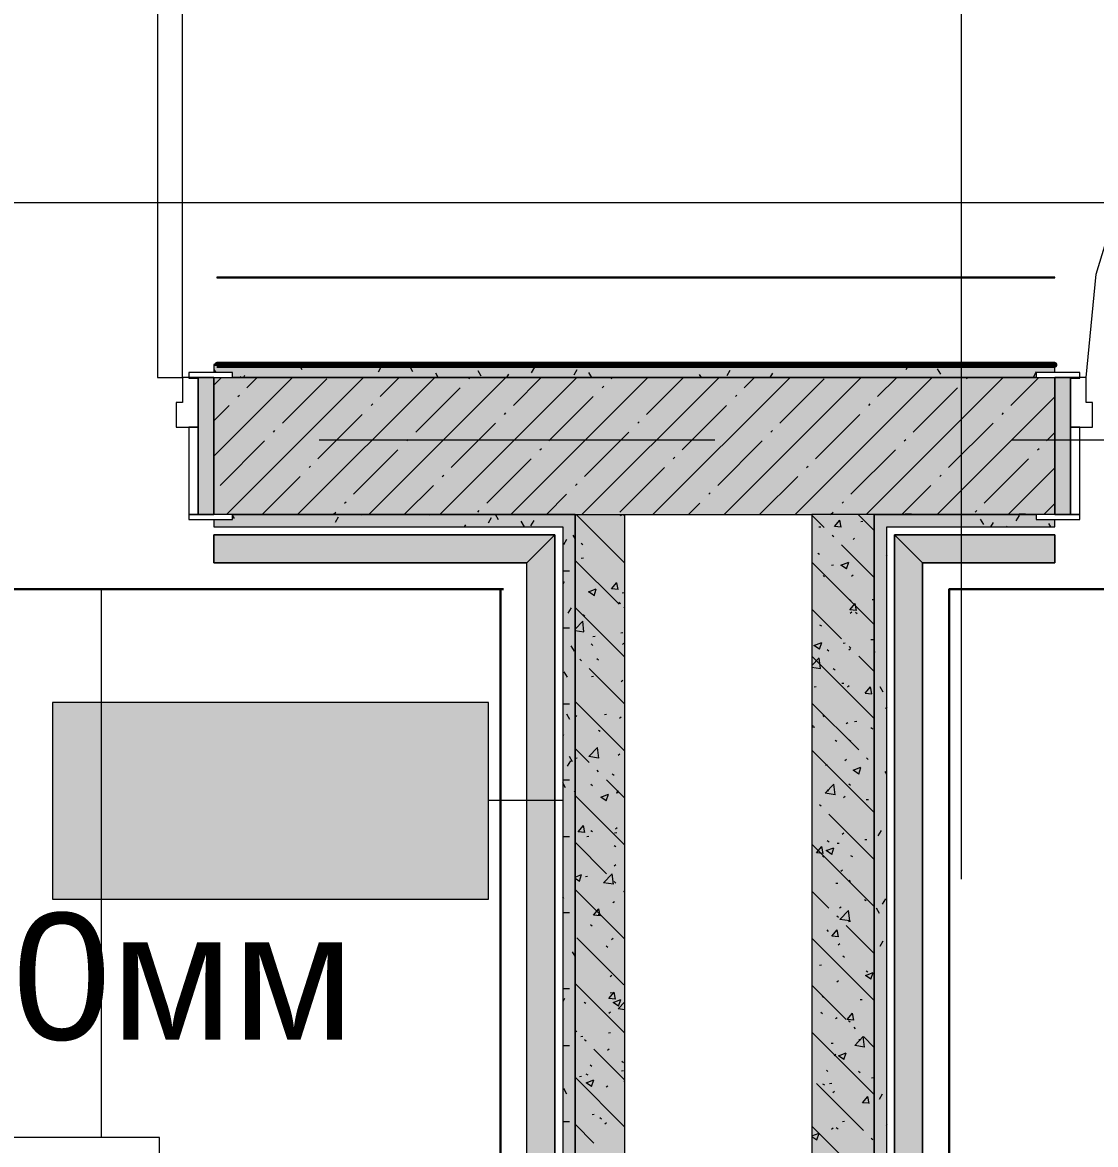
# Model space of a CAD drawing. Header units: millimetres. Extents: x -3817 to 677485, y -22715 to 103890.
# Drawn here: x 69296 to 71018, y 8580 to 10381 of the extents above; entities that cross this region are included whole.
import ezdxf

# ---------------------------------------------------------------- set-up
doc = ezdxf.new("R2010")
doc.units = ezdxf.units.MM
doc.layers.add('PDF _Геометрия', color=7, linetype='Continuous', true_color=0x1d1d1d)
doc.layers.add('PDF _Сплошная заливка', color=7, linetype='Continuous', true_color=0xffffff)
doc.layers.add('PDF _Текст', color=7, linetype='Continuous')
doc.styles.add('PDF GOST-Common', font='arial.ttf')

msp = doc.modelspace()

# ---------------------------------------------------------------- hatches: boundary and pattern name
at = {"layer": 'PDF _Сплошная заливка', "transparency": 33554559}
h = msp.add_hatch(color=256, dxfattribs=at)
h.paths.add_polyline_path([(69633.3, 9811.3), (70923.3, 9811.3), (70923.3, 9819.4), (70953.3, 9819.4), (70953.3, 9831.4), (69603.3, 9831.4), (69603.3, 9819.4), (69633.3, 9819.4), (69633.3, 9811.8)], flags=0)
h.paths.add_polyline_path([(75703.3, 9811.3), (75702.3, 9831.4), (73973.3, 9831.4), (73973.3, 9819.4), (74028.3, 9819.4), (74028.3, 9811.3), (75627.5, 9811.3)], flags=0)
h.paths.add_polyline_path([(62268.2, 9811.3), (66123.3, 9811.5), (66123.3, 9819.4), (66153.3, 9819.4), (66153.3, 9831.4), (61793.3, 9831.4), (61793.3, 9811.3)], flags=0)
h.paths.add_polyline_path([(67133.3, 9811.3), (68473.3, 9811.8), (68473.3, 9819.4), (68503.3, 9819.4), (68503.3, 9831.4), (67103.3, 9831.4), (67103.3, 9819.4), (67133.3, 9819.4)], flags=0)
h.paths.add_polyline_path([(71933.3, 9811.3), (72468.3, 9811.3), (72468.3, 9819.4), (72523.3, 9819.4), (72523.3, 9831.4), (71903.3, 9831.4), (71903.3, 9819.4), (71933.3, 9819.4), (71933.3, 9812.3)], flags=0)
h = msp.add_hatch(color=256, dxfattribs=at)
h.paths.add_polyline_path([(69603.3, 9591.3), (70953.3, 9591.3), (70953.3, 9811.3), (69603.3, 9811.3)], flags=0)
h.paths.add_polyline_path([(67323.3, 9591.3), (68503.3, 9591.3), (68503.3, 9811.3), (67103.3, 9811.3), (67103.3, 9591.3), (67133.3, 9591.3)], flags=0)
h.paths.add_polyline_path([(72103.3, 9591.3), (72103.3, 9811.3), (71903.3, 9811.3), (71903.3, 9591.3), (71933.3, 9591.3)], flags=0)
h = msp.add_hatch(color=256, dxfattribs=at)
h.paths.add_polyline_path([(67823.3, 9571.4), (68503.3, 9571.4), (68503.3, 9583.4), (68473.3, 9583.4), (68473.3, 9591.3), (67823.3, 9591.3)], flags=0)
h.paths.add_polyline_path([(70183.3, 9571.4), (70183.3, 9591.3), (69633.3, 9590.3), (69633.3, 9583.4), (69603.3, 9583.4), (69603.3, 9571.4), (70163.3, 9571.4)], flags=0)
h = msp.add_hatch(color=256, dxfattribs=at)
h.paths.add_polyline_path([(71903.3, 9571.4), (72083.3, 9571.4), (72083.3, 9591.3), (71933.3, 9591.3), (71933.3, 9583.4), (71903.3, 9583.4)], flags=0)
h.paths.add_polyline_path([(70923.3, 9571.4), (70953.3, 9571.4), (70953.3, 9583.4), (70923.3, 9583.4), (70923.3, 9591.3), (70683.3, 9591.3), (70683.3, 9571.4)], flags=0)

# ---------------------------------------------------------------- linework, layer by layer
at = {"layer": 'PDF _Геометрия', "color": 253, "lineweight": 13, "true_color": 0xaaaaaa}
for points in [[(69553.3, 10811.3), (69513.3, 10811.3), (69513.3, 9811.3), (69553.3, 9811.3)], [(69563.3, 9811.3), (69633.3, 9811.3), (69633.3, 9819.4), (69563.3, 9819.4)], [(70993.3, 9811.3), (70993.3, 9819.4), (70923.3, 9819.4), (70923.3, 9811.3)], [(69553.3, 9811.3), (69553.3, 9771.3), (69543.3, 9771.3), (69543.3, 9731.4), (69578.3, 9731.4), (69578.3, 9811.3)], [(69563.3, 9810.4), (69578.3, 9810.4), (69578.3, 9811.3), (69563.3, 9811.3)], [(69578.3, 9591.3), (69603.3, 9591.3), (69603.3, 9811.3), (69578.3, 9811.3)], [(70978.3, 9591.3), (70978.3, 9811.3), (70953.3, 9811.3), (70953.3, 9591.3)], [(71003.3, 9811.3), (70978.3, 9811.3), (70978.3, 9731.4), (71013.3, 9731.4), (71013.3, 9771.3), (71003.3, 9771.3)], [(70993.3, 9810.4), (70993.3, 9811.3), (70978.3, 9811.3), (70978.3, 9810.4)], [(69563.3, 9591.3), (69578.3, 9591.3), (69578.3, 9731.4), (69563.3, 9731.4)], [(70993.3, 9591.3), (70993.3, 9731.4), (70978.3, 9731.4), (70978.3, 9591.3)], [(69563.3, 9583.4), (69633.3, 9583.4), (69633.3, 9591.3), (69563.3, 9591.3)], [(70993.3, 9583.4), (70993.3, 9591.3), (70923.3, 9591.3), (70923.3, 9583.4)]]:
    msp.add_lwpolyline(points, close=True, dxfattribs=at)
at = {"layer": 'PDF _Геометрия', "color": 253, "lineweight": 9, "true_color": 0xaaaaaa}
for points in [[(71003.3, 9811.3), (71019.6, 9977.2), (71068, 10136.6), (71146.5, 10283.6), (71252.2, 10412.4), (71381, 10518.1), (71528, 10596.6), (71687.4, 10645), (71853.3, 10661.4)], [(70803.3, 9005.9), (70803.3, 10593.4)], [(69772.6, 9711.4), (70407.6, 9711.4)], [(70883.8, 9711.4), (72471.3, 9711.4)]]:
    msp.add_lwpolyline(points, dxfattribs=at)
at = {"layer": 'PDF _Геометрия', "color": 7, "lineweight": 9}
for points in [[(62883.3, 10092.2), (65500.8, 10092.2), (72323.3, 10092.2), (72643.3, 10092.2)], [(70183.3, 9591.3), (69633.3, 9591.3), (70183.3, 9591.3), (70263.3, 9591.3)], [(70663.3, 9591.3), (70563.3, 9591.3)], [(70150.8, 7348.9), (69628.2, 7348.9), (70150.8, 7348.9), (70150.8, 9558.8)], [(70695.8, 9558.8), (70695.8, 6607.8), (70395.8, 6607.8), (70440.8, 6562.8), (70740.8, 6562.8), (70740.8, 9513.8)], [(70105.8, 7393.8), (69654.2, 7393.8), (70105.8, 7393.8), (70105.8, 9513.8)], [(69423.3, 8591.3), (69423.3, 9471.3)], [(70163.3, 9132.2), (70044.5, 9132.2)]]:
    msp.add_lwpolyline(points, dxfattribs=at)
at = {"layer": 'PDF _Геометрия', "color": 9, "lineweight": 9, "true_color": 0xc0c0c0}
for points in [[(69608.3, 9971.3), (70953.3, 9971.3), (70953.3, 9972.3), (69608.3, 9972.3)], [(69603.3, 9831.4), (70953.3, 9831.4), (70953.3, 9832.4), (69603.3, 9832.4)], [(70923.3, 9811.3), (69633.3, 9811.3)], [(70183.3, 7316.4), (70183.3, 9571.4), (70183.3, 9591.3), (70183.3, 7316.4), (70163.3, 7316.4)], [(70263.3, 6741.3), (70263.3, 9591.3), (70563.3, 9591.3), (70563.3, 6741.3)]]:
    msp.add_lwpolyline(points, close=True, dxfattribs=at)
for points in [[(70953.3, 9819.4), (70953.3, 9831.4), (69603.3, 9831.4), (69603.3, 9819.4)], [(69603.3, 9811.3), (69603.3, 9591.3)], [(70953.3, 9591.3), (70953.3, 9811.3)], [(68383.3, 7216.4), (70183.3, 7216.4), (70183.3, 6741.3), (70183.3, 6641.3), (70283.3, 6641.3), (70283.3, 5891.3), (70363.3, 5891.3), (70363.3, 6641.3), (70563.3, 6641.3), (70663.3, 6641.3), (70663.3, 9591.3), (70923.3, 9591.3), (70683.3, 9591.3), (70663.3, 9591.3), (70663.3, 6641.3), (70363.3, 6641.3), (70363.3, 6621.3), (70683.3, 6621.3), (70683.3, 6641.3), (70683.3, 9571.4), (70953.3, 9571.4), (70953.3, 9583.4)], [(69603.3, 9583.4), (69603.3, 9571.4), (70163.3, 9571.4), (70163.3, 7336.4), (69621, 7336.4), (70152.3, 7336.4)]]:
    msp.add_lwpolyline(points, dxfattribs=at)
at = {"layer": 'PDF _Геометрия', "color": 253, "lineweight": 9, "true_color": 0x9b9b9b}
for points in [[(69607, 9819.4), (69604.2, 9824.1)], [(69745.3, 9823.6), (69740.8, 9831.4)], [(69872.2, 9828.8), (69867.2, 9820.1)], [(69908.9, 9831.4), (69908.8, 9831.2)], [(69923, 9820.6), (69918, 9829.3)], [(70032.7, 9813.5), (70027.7, 9822.2)], [(70118, 9827.7), (70112.9, 9819)], [(70186, 9823.6), (70181, 9814.9)], [(70209.9, 9811.3), (70205.4, 9819.2)], [(70304.8, 9829.8), (70303.9, 9831.4)], [(70431.7, 9822.5), (70426.7, 9813.8)], [(70499.8, 9818.4), (70495.7, 9811.3)], [(70718.4, 9831.4), (70714.1, 9823.9)], [(70728.3, 9827.9), (70726.3, 9831.4)], [(70769.9, 9816.8), (70764.9, 9825.5)], [(70923.2, 9820.3), (70918.2, 9811.6)], [(69646.8, 9811.3), (69645.9, 9812.9)], [(69652.9, 9814.6), (69651, 9811.3)], [(69963.5, 9811.3), (69959.6, 9818.1)], [(70076.3, 9816.5), (70073.3, 9811.3)], [(70385.9, 9811.3), (70383.1, 9816.2)], [(69636.8, 9584.9), (69633, 9591.3)], [(69803.1, 9587.1), (69798.1, 9578.4)], [(69840.7, 9591.3), (69839.7, 9589.6)], [(69950.5, 9590.1), (69949.8, 9591.3)], [(70048.8, 9586), (70043.8, 9577.3)], [(70060.2, 9583), (70055.4, 9591.3)], [(70713, 9592.3), (70723.1, 9592.3)], [(70895.7, 9589.8), (70890.7, 9581.1)], [(70895.9, 9592.3), (70906, 9592.3)], [(70007.2, 9574.9), (70005.2, 9571.4)], [(70101.8, 9571.8), (70096.8, 9580.6)], [(70116.9, 9582), (70111.8, 9573.3)], [(70839, 9575.1), (70834, 9583.8)], [(70854.1, 9578.7), (70849.8, 9571.4)], [(70876.4, 9571.4), (70875.6, 9572.7)], [(70946.8, 9571.4), (70943.7, 9576.8)], [(70169.7, 9551.5), (70164.6, 9542.8)], [(70183.3, 9552.7), (70180.1, 9558.2)], [(70683.3, 9526.7), (70682.5, 9525.3)], [(70164.4, 9500.9), (70174.4, 9500.9)], [(70682.5, 9500.9), (70683.3, 9500.9)], [(70165.6, 9483.5), (70163.3, 9479.4)], [(70176.7, 9441.8), (70171.7, 9433.1)], [(70682.5, 9439.9), (70683.3, 9439.9)], [(70164.4, 9409.4), (70174.4, 9409.4)], [(70182.1, 9371.8), (70177.1, 9380.5)], [(70664.1, 9371.6), (70663.3, 9370.1)], [(70171, 9330.2), (70165.9, 9338.9)], [(70682.5, 9348.5), (70683.3, 9348.5)], [(70677.7, 9306), (70672.6, 9314.7)], [(70164.4, 9287.5), (70174.4, 9287.5)], [(70683.3, 9282.8), (70681.4, 9279.6)], [(70175, 9262.2), (70170, 9270.9)], [(70164.5, 9237.7), (70163.3, 9235.6)], [(70175.6, 9196.1), (70170.6, 9187.4)], [(70179.1, 9194.1), (70174.1, 9202.8)], [(70683.3, 9174.4), (70680.8, 9178.6)], [(70168, 9152.5), (70163.3, 9160.6)], [(70164.4, 9165.6), (70174.4, 9165.6)], [(70682.5, 9165.6), (70683.3, 9165.6)], [(70183.3, 9148.3), (70181.8, 9145.7)], [(70682.5, 9104.6), (70683.3, 9104.6)], [(70663.5, 9086.6), (70663.3, 9087.1)], [(70674.2, 9084.2), (70669.2, 9075.5)], [(70164.4, 9074.2), (70174.4, 9074.2)], [(70682.5, 9013.2), (70683.3, 9013.2)], [(70165, 8974.8), (70163.3, 8977.7)], [(70681.3, 8974.6), (70676.2, 8965.8)], [(70671.7, 8950.6), (70666.7, 8959.3)], [(70164.4, 8952.2), (70174.4, 8952.2)], [(70677.2, 8906.5), (70672.1, 8897.8)], [(70183.3, 8882.1), (70179.3, 8889.1)], [(70164.4, 8830.3), (70174.4, 8830.3)], [(70682.5, 8830.3), (70683.3, 8830.3)], [(70166.4, 8814.3), (70163.3, 8808.9)], [(70682.5, 8769.4), (70683.3, 8769.4)], [(70164.4, 8738.9), (70174.4, 8738.9)], [(70170.1, 8661), (70165.1, 8669.7)], [(70682.5, 8677.9), (70683.3, 8677.9)], [(70676.1, 8660.8), (70671.1, 8652.1)], [(70164.4, 8617), (70174.4, 8617)], [(70683.3, 8612.3), (70682.2, 8610.4)]]:
    msp.add_lwpolyline(points, dxfattribs=at)
at = {"layer": 'PDF _Геометрия', "color": 231, "lineweight": 70, "true_color": 0xff80c0}
msp.add_lwpolyline([(69608.3, 9831.4), (70953.3, 9831.4), (70953.3, 9832.4), (69608.3, 9832.4)], close=True, dxfattribs=at)
at = {"layer": 'PDF _Геометрия', "lineweight": 9}
for points in [[(69603.3, 9798.8), (69615.8, 9811.3)], [(69603.3, 9684.8), (69729.9, 9811.3)], [(69623.9, 9591.3), (69843.9, 9811.3)], [(69656.5, 9795), (69672.8, 9811.3)], [(69713.5, 9738), (69784.8, 9809.3)], [(69738, 9591.3), (69958, 9811.3)], [(69852, 9591.3), (70072, 9811.3)], [(69870.3, 9780.7), (69900.9, 9811.3)], [(69966.1, 9591.3), (70186.1, 9811.3)], [(70012.9, 9809.3), (70015, 9811.3)], [(70080.1, 9591.3), (70300.1, 9811.3)], [(70084.2, 9766.5), (70129, 9811.3)], [(70194.2, 9591.3), (70414.2, 9811.3)], [(70241, 9809.3), (70243.1, 9811.3)], [(70298, 9752.2), (70357.1, 9811.3)], [(70308.2, 9591.3), (70528.2, 9811.3)], [(70422.3, 9591.3), (70642.3, 9811.3)], [(70454.8, 9795), (70471.2, 9811.3)], [(70511.9, 9738), (70583.1, 9809.3)], [(70536.3, 9591.3), (70756.3, 9811.3)], [(70650.4, 9591.3), (70870.4, 9811.3)], [(70668.7, 9780.7), (70699.3, 9811.3)], [(70811.2, 9809.3), (70813.3, 9811.3)], [(70882.5, 9766.5), (70927.4, 9811.3)], [(69642.2, 9780.7), (69644.6, 9783.1)], [(69927.4, 9723.7), (69998.6, 9795)], [(70226.7, 9795), (70229.1, 9797.4)], [(70440.6, 9780.7), (70442.9, 9783.1)], [(70725.7, 9723.7), (70797, 9795)], [(69603.3, 9741.8), (69628, 9766.5)], [(69856.1, 9766.5), (69858.4, 9768.9)], [(70141.2, 9709.5), (70212.5, 9780.7)], [(70355, 9695.2), (70426.3, 9766.5)], [(70654.4, 9766.5), (70656.8, 9768.9)], [(70764.4, 9591.3), (70953.3, 9780.2)], [(69770.5, 9681), (69841.8, 9752.2)], [(70069.9, 9752.2), (70072.3, 9754.6)], [(70568.9, 9681), (70640.2, 9752.2)], [(70868.3, 9752.2), (70870.6, 9754.6)], [(69984.4, 9666.7), (70055.7, 9738)], [(70283.8, 9738), (70286.1, 9740.4)], [(70782.7, 9666.7), (70854, 9738)], [(69699.3, 9723.7), (69701.6, 9726.1)], [(69913.1, 9709.5), (69915.5, 9711.8)], [(70198.2, 9652.4), (70269.5, 9723.7)], [(70497.6, 9723.7), (70500, 9726.1)], [(70711.4, 9709.5), (70713.8, 9711.8)], [(70939.5, 9709.5), (70953.3, 9723.2)], [(69613.7, 9638.2), (69685, 9709.5)], [(69827.6, 9623.9), (69898.8, 9695.2)], [(70126.9, 9695.2), (70129.3, 9697.6)], [(70412.1, 9638.2), (70483.3, 9709.5)], [(70625.9, 9623.9), (70697.2, 9695.2)], [(70925.3, 9695.2), (70927.7, 9697.6)], [(70041.4, 9609.7), (70112.7, 9681)], [(70340.8, 9681), (70343.2, 9683.3)], [(70839.7, 9609.7), (70911, 9681)], [(69756.3, 9666.7), (69758.7, 9669.1)], [(70255.2, 9595.4), (70326.5, 9666.7)], [(70554.6, 9666.7), (70557, 9669.1)], [(70878.4, 9591.3), (70953.3, 9666.2)], [(69680.9, 9591.3), (69742, 9652.4)], [(69909, 9591.3), (69955.9, 9638.2)], [(69970.1, 9652.4), (69972.5, 9654.8)], [(70184, 9638.2), (70186.3, 9640.6)], [(70479.3, 9591.3), (70540.4, 9652.4)], [(70707.4, 9591.3), (70754.2, 9638.2)], [(70768.5, 9652.4), (70770.8, 9654.8)], [(70137.1, 9591.3), (70169.7, 9623.9)], [(70397.8, 9623.9), (70400.2, 9626.3)], [(69813.3, 9609.7), (69815.7, 9612)], [(70365.2, 9591.3), (70383.6, 9609.7)], [(70611.7, 9609.7), (70614, 9612)], [(70935.5, 9591.3), (70953.3, 9609.1)], [(69795, 9591.3), (69799.1, 9595.4)], [(70027.1, 9595.4), (70029.5, 9597.8)], [(70593.3, 9591.3), (70597.4, 9595.4)], [(70825.5, 9595.4), (70827.9, 9597.8)]]:
    msp.add_lwpolyline(points, dxfattribs=at)
at = {"layer": 'PDF _Геометрия', "color": 252, "lineweight": 9, "true_color": 0x878787}
for points in [[(70263.3, 9513), (70185, 9591.3)], [(70240, 9591.3), (70240, 9591.3)], [(70255, 9591.3), (70257, 9590)], [(70257, 9589.9), (70257.5, 9591.3)], [(70263.3, 9588.5), (70260.4, 9591.3)], [(70583.1, 9570.4), (70563.3, 9590.3)], [(70663.3, 9565.6), (70637.6, 9591.3)], [(70574.1, 9571.4), (70577.5, 9571.8)], [(70610, 9571.1), (70599.4, 9572), (70608, 9582.2)], [(70610.1, 9571), (70608, 9582.2)], [(70641.5, 9580.2), (70644.8, 9580.7)], [(70598.2, 9555.3), (70595.7, 9557.9)], [(70629.2, 9551.5), (70631.8, 9553.6)], [(70193.1, 9545.3), (70195.9, 9543.5)], [(70663.3, 9490.3), (70610.8, 9542.8)], [(70253.7, 9447.2), (70183.3, 9517.7)], [(70193.2, 9521.2), (70196.5, 9521.7)], [(70663.3, 9414.8), (70563.3, 9514.8)], [(70572.7, 9529.3), (70575.5, 9527.5)], [(70618.6, 9504.2), (70609.8, 9510.1), (70622.3, 9514.9)], [(70618.7, 9504.1), (70622.3, 9514.8)], [(70594.7, 9510.1), (70598, 9510.5)], [(70627, 9492.4), (70629.7, 9494.4)], [(70252.1, 9470.8), (70241.5, 9471.8), (70250.1, 9482)], [(70252.1, 9470.8), (70250.1, 9481.9)], [(70581.2, 9493.7), (70583.7, 9491.4)], [(70213.7, 9461.1), (70204.9, 9467), (70217.3, 9471.8)], [(70213.7, 9461), (70217.3, 9471.7)], [(70258.7, 9465.9), (70262, 9466.3)], [(70263.3, 9362.2), (70183.3, 9442.2)], [(70253.4, 9450.5), (70256.2, 9448.7)], [(70261.2, 9441.8), (70263.3, 9443.4)], [(70623.8, 9454.7), (70626.3, 9452.4)], [(70634.7, 9437.4), (70624.1, 9438.3), (70632.7, 9448.5)], [(70634.7, 9437.3), (70632.7, 9448.5)], [(70660.2, 9454.8), (70663.3, 9455.2)], [(70195.9, 9430.6), (70198.8, 9428.8)], [(70610.8, 9391.9), (70563.3, 9439.4)], [(70624.8, 9433.2), (70627.5, 9435.2)], [(70633, 9434.4), (70635.8, 9432.6)], [(70183.3, 9407.2), (70195.5, 9420)], [(70183.3, 9405.3), (70197.5, 9403.1)], [(70197.5, 9403), (70195.5, 9419.9)], [(70575.6, 9414.5), (70578.4, 9412.7)], [(70211.9, 9395.8), (70215.3, 9396.2)], [(70256.5, 9401.6), (70259.8, 9402)], [(70575.4, 9375.2), (70566.5, 9381.2), (70579, 9386)], [(70575.4, 9375.2), (70579, 9385.9)], [(70658, 9390.5), (70661.3, 9390.9)], [(70209, 9383.5), (70211.5, 9381.2)], [(70259.1, 9382.6), (70261.7, 9384.6)], [(70588, 9374.7), (70590.5, 9372.4)], [(70613.4, 9384.6), (70616.8, 9385.1)], [(70622.7, 9374), (70625.3, 9376)], [(70625.8, 9376.8), (70623.3, 9379.3)], [(70193.4, 9356.7), (70190.8, 9359.2)], [(70218, 9360.1), (70220.8, 9358.3)], [(70663.3, 9263.9), (70563.3, 9363.9)], [(70563.3, 9348.8), (70575, 9361.1)], [(70577, 9344.2), (70575, 9361)], [(70663.3, 9339.4), (70638.4, 9364.2)], [(70263.3, 9286.8), (70205.9, 9344.1)], [(70209.7, 9331.5), (70213, 9331.9)], [(70563.3, 9346.3), (70577, 9344.2)], [(70597.6, 9344), (70600.5, 9342.2)], [(70256.9, 9323.4), (70259.6, 9325.5)], [(70566.7, 9314.5), (70570, 9315)], [(70611.2, 9320.4), (70614.5, 9320.8)], [(70620.5, 9314.8), (70623.2, 9316.8)], [(70648.8, 9304.6), (70657.3, 9314.8)], [(70659.4, 9303.6), (70657.3, 9314.7)], [(70648.8, 9304.6), (70659.4, 9303.6)], [(70263.3, 9211.3), (70183.3, 9291.3)], [(70638.4, 9213.4), (70563.3, 9288.5)], [(70183.4, 9269.2), (70186.2, 9267.4)], [(70230.2, 9270.2), (70233.6, 9270.7)], [(70254.7, 9264.2), (70257.4, 9266.3)], [(70580.7, 9268.6), (70583.1, 9266.3)], [(70220.8, 9245.3), (70223.7, 9243.5)], [(70563.3, 9253), (70565.8, 9251.4)], [(70564.4, 9250.2), (70567.7, 9250.7)], [(70618.4, 9255.6), (70621, 9257.6)], [(70631.7, 9259.1), (70635.1, 9259.6)], [(70657.9, 9249.2), (70660.8, 9247.4)], [(70600.5, 9229.3), (70603.3, 9227.5)], [(70623.3, 9229.5), (70625.7, 9227.3)], [(70205.9, 9193.3), (70183.3, 9215.9)], [(70221, 9200.4), (70205.2, 9202.9), (70219.1, 9217.3)], [(70221.1, 9200.4), (70219.1, 9217.3)], [(70252.6, 9205), (70255.2, 9207.1)], [(70663.3, 9113), (70563.3, 9213)], [(70183.5, 9200.1), (70186.8, 9200.5)], [(70585, 9189), (70588.3, 9189.4)], [(70616.2, 9196.4), (70618.9, 9198.5)], [(70653.5, 9198.3), (70651, 9200.8)], [(70221, 9178.2), (70218.5, 9180.7)], [(70242.9, 9174.8), (70245.7, 9173)], [(70638.3, 9174.7), (70629.4, 9180.7), (70641.9, 9185.5)], [(70638.3, 9174.7), (70641.9, 9185.4)], [(70208.5, 9158.3), (70211, 9156.1)], [(70263.3, 9135.9), (70233.6, 9165.6)], [(70600.6, 9141.6), (70584.7, 9144), (70598.6, 9158.5)], [(70600.6, 9141.5), (70598.6, 9158.4)], [(70622.5, 9158.8), (70625.4, 9157)], [(70263.3, 9060.4), (70183.3, 9140.4)], [(70233.3, 9131.6), (70224.5, 9137.6), (70236.9, 9142.3)], [(70233.3, 9131.6), (70236.9, 9142.3)], [(70249, 9144.8), (70252.3, 9145.2)], [(70250.4, 9145.8), (70253.1, 9147.9)], [(70587.5, 9149.5), (70590, 9147.2)], [(70614, 9137.2), (70616.7, 9139.3)], [(70650.5, 9133.6), (70653.8, 9134.1)], [(70578.1, 9122.9), (70575.6, 9125.4)], [(70663.3, 9037.7), (70590.6, 9110.3)], [(70198.6, 9080.8), (70188, 9081.7), (70196.6, 9091.9)], [(70198.6, 9080.7), (70196.6, 9091.9)], [(70208.3, 9084), (70211.1, 9082.2)], [(70246.7, 9080.5), (70250, 9080.9)], [(70248.2, 9086.7), (70250.9, 9088.7)], [(70611.9, 9078), (70614.5, 9080.1)], [(70233.6, 9014.7), (70183.3, 9065.1)], [(70202.2, 9074.6), (70205.5, 9075.1)], [(70663.3, 8962.2), (70563.3, 9062.2)], [(70587.9, 9067.9), (70590.8, 9066.1)], [(70603.7, 9063.5), (70607, 9064)], [(70648.2, 9069.4), (70651.5, 9069.8)], [(70245.8, 9060.1), (70248.6, 9058.3)], [(70581.2, 9047.3), (70570.6, 9048.2), (70579.1, 9058.4)], [(70581.2, 9047.2), (70579.1, 9058.4)], [(70595, 9045.8), (70586.1, 9051.7), (70598.6, 9056.5)], [(70595, 9045.7), (70598.6, 9056.5)], [(70625.4, 9044.1), (70628.2, 9042.3)], [(70246.1, 9027.5), (70248.7, 9029.5)], [(70580.1, 9043.4), (70582.6, 9041.2)], [(70183.3, 9009.4), (70193.7, 9013.4)], [(70190.1, 9002.6), (70193.7, 9013.4)], [(70199.9, 9010.4), (70203.3, 9010.8)], [(70244.6, 8997.8), (70228.8, 9000.3), (70242.7, 9014.7)], [(70244.6, 8997.8), (70242.7, 9014.7)], [(70609.7, 9018.8), (70612.4, 9020.9)], [(70183.3, 9007.3), (70190.1, 9002.7)], [(70263.3, 8909.6), (70183.3, 8989.6)], [(70248.7, 8999.6), (70246.2, 9002.2)], [(70601.5, 8999.3), (70604.8, 8999.7)], [(70622.8, 9004.4), (70625.2, 9002.1)], [(70263.3, 8985.1), (70261.2, 8987.1)], [(70590.6, 8959.4), (70563.3, 8986.8)], [(70647.5, 8973.5), (70650.3, 8971.7)], [(70223.3, 8947), (70212.7, 8948), (70221.2, 8958.2)], [(70223.3, 8947), (70221.2, 8958.1)], [(70243.9, 8968.3), (70246.6, 8970.3)], [(70607.6, 8959.7), (70610.2, 8961.7)], [(70624.1, 8939), (70608.3, 8941.4), (70622.2, 8955.8)], [(70624.1, 8938.9), (70622.2, 8955.8)], [(70220.5, 8949.1), (70223.8, 8949.5)], [(70605.7, 8944.3), (70603.2, 8946.8)], [(70622, 8938), (70625.3, 8938.4)], [(70208, 8933.2), (70210.5, 8930.9)], [(70587, 8924.4), (70589.4, 8922.1)], [(70605.9, 8913.6), (70595.2, 8914.5), (70603.8, 8924.7)], [(70605.9, 8913.5), (70603.8, 8924.7)], [(70663.3, 8886.8), (70618.3, 8931.8)], [(70261.2, 8836.2), (70185.8, 8911.6)], [(70241.8, 8909.1), (70244.4, 8911.1)], [(70663.3, 8811.3), (70563.3, 8911.3)], [(70605.4, 8900.5), (70608.1, 8902.5)], [(70233.2, 8898.7), (70236, 8896.9)], [(70612.8, 8882.7), (70615.7, 8880.9)], [(70575.2, 8867.9), (70578.6, 8868.3)], [(70239.6, 8849.9), (70242.3, 8851.9)], [(70657.9, 8845.3), (70649, 8851.2), (70661.5, 8856)], [(70650.3, 8858.8), (70653.2, 8857)], [(70657.9, 8845.2), (70661.5, 8856)], [(70263.3, 8758.7), (70183.3, 8838.7)], [(70618.3, 8780.9), (70563.3, 8835.9)], [(70603.2, 8841.3), (70605.9, 8843.3)], [(70248, 8813.3), (70237.3, 8814.2), (70245.9, 8824.4)], [(70239.3, 8823.6), (70242.6, 8824.1)], [(70252.9, 8802.2), (70244.1, 8808.1), (70256.6, 8812.9)], [(70248, 8813.2), (70245.9, 8824.4)], [(70253, 8802.1), (70256.6, 8812.8)], [(70579.6, 8818.3), (70582.1, 8816)], [(70640.8, 8812.5), (70644.1, 8813)], [(70197.8, 8808.4), (70200.6, 8806.6)], [(70237.4, 8790.7), (70240.1, 8792.8)], [(70263.3, 8795.9), (70252.4, 8797.6), (70263.3, 8809)], [(70577.5, 8792.3), (70580.3, 8790.5)], [(70601.1, 8782.1), (70603.7, 8784.1)], [(70630.5, 8779.8), (70619.9, 8780.8), (70628.5, 8791)], [(70622.2, 8779.2), (70624.7, 8777)], [(70630.5, 8779.8), (70628.5, 8790.9)], [(70185.8, 8760.8), (70183.3, 8763.3)], [(70237, 8759.4), (70240.3, 8759.8)], [(70663.3, 8660.4), (70563.3, 8760.4)], [(70633.4, 8765.8), (70630.9, 8768.3)], [(70192.5, 8753.5), (70195.8, 8753.9)], [(70200.9, 8745.7), (70198.4, 8748.2)], [(70594, 8742.4), (70597.3, 8742.8)], [(70647.7, 8736.3), (70631.9, 8738.8), (70645.7, 8753.2)], [(70638.5, 8748.3), (70641.8, 8748.7)], [(70647.7, 8736.3), (70645.7, 8753.2)], [(70663.3, 8735.9), (70646, 8753.2)], [(70263.3, 8683.3), (70213.5, 8733.1)], [(70235.3, 8731.5), (70237.9, 8733.6)], [(70598.9, 8722.9), (70601.6, 8724.9)], [(70614.6, 8716.3), (70605.8, 8722.3), (70618.2, 8727.1)], [(70614.6, 8716.3), (70618.2, 8727)], [(70207.5, 8708), (70209.9, 8705.8)], [(70258.1, 8713.5), (70260.9, 8711.7)], [(70263.3, 8607.8), (70183.3, 8687.8)], [(70190.2, 8689.2), (70193.5, 8689.7)], [(70200.7, 8693.6), (70203.5, 8691.8)], [(70209.7, 8673.2), (70200.8, 8679.2), (70213.3, 8684)], [(70209.7, 8673.2), (70213.3, 8683.9)], [(70257.6, 8698.1), (70260.9, 8698.5)], [(70586.4, 8699.2), (70588.9, 8696.9)], [(70637.8, 8697.5), (70640.6, 8695.6)], [(70659.1, 8687), (70662.4, 8687.4)], [(70233.1, 8672.3), (70235.8, 8674.4)], [(70263.3, 8680.4), (70262, 8680.5), (70263.3, 8682)], [(70646, 8602.4), (70570.5, 8677.8)], [(70580.3, 8677.6), (70583.2, 8675.8)], [(70591.7, 8678.1), (70595, 8678.6)], [(70596.7, 8663.7), (70599.4, 8665.8)], [(70655.2, 8646.1), (70644.6, 8647), (70653.2, 8657.2)], [(70655.2, 8646), (70653.2, 8657.2)], [(70213.5, 8582.2), (70183.3, 8612.4)], [(70210.8, 8628), (70214.1, 8628.4)], [(70222.7, 8623.1), (70225.6, 8621.3)], [(70231, 8613.2), (70233.6, 8615.2)], [(70612.3, 8616.9), (70615.6, 8617.3)], [(70663.3, 8509.6), (70563.3, 8609.6)], [(70563.3, 8593.7), (70574.9, 8598.1)], [(70571.3, 8587.3), (70574.9, 8598.1)], [(70594.6, 8604.5), (70597.2, 8606.6)], [(70602.4, 8607.1), (70605.2, 8605.3)], [(70563.3, 8592.8), (70571.3, 8587.4)], [(70579.1, 8593.1), (70581.6, 8590.9)], [(70661, 8587.3), (70658.5, 8589.8)]]:
    msp.add_lwpolyline(points, dxfattribs=at)
at = {"layer": 'PDF _Геометрия', "color": 7, "lineweight": 9}
for points in [[(70150.8, 9558.8), (70150.8, 7348.9), (70105.8, 7393.8), (70105.8, 9513.8), (69603.3, 9513.8), (69603.3, 9558.8), (69603.3, 9513.8), (70105.8, 9513.8), (70150.8, 9558.8), (69603.3, 9558.8)], [(70740.8, 9513.8), (70740.8, 6562.8), (70695.8, 6607.8), (70695.8, 9558.8), (70953.3, 9558.8), (70953.3, 9513.8), (70953.3, 9558.8), (70695.8, 9558.8), (70740.8, 9513.8), (70953.3, 9513.8)], [(70044.5, 9289.7), (69344.5, 9289.7), (69344.5, 8974), (70044.5, 8974)], [(69516.4, 8591.3), (68863.3, 8591.3), (68863.3, 8291.3), (69516.4, 8291.3)]]:
    msp.add_lwpolyline(points, close=True, dxfattribs=at)
at = {"layer": 'PDF _Геометрия', "color": 231, "lineweight": 30, "true_color": 0xff80c0}
for points in [[(70068.3, 9471.3), (67923.3, 9471.3), (67923.3, 7431.3), (70063.3, 7431.3), (70063.3, 9471.3)], [(71983.3, 2471.4), (71983.3, 9471.3), (70783.3, 9471.3), (70783.3, 5551.3), (69508.3, 5551.3), (69508.3, 2151.4), (70892.8, 2151.4)]]:
    msp.add_lwpolyline(points, dxfattribs=at)
at = {"layer": 'PDF _Геометрия', "color": 253, "lineweight": 9, "true_color": 0xaaaaaa}
msp.add_arc((69553.3, 9811.4), 1000, 89.9999, 180.0001, dxfattribs=at)
at = {"layer": 'PDF _Сплошная заливка', "lineweight": 35, "transparency": 33554559}
for points in [[(69603.3, 9591.3), (69603.3, 9811.3), (69578.3, 9591.3), (69578.3, 9811.3)], [(70978.3, 9591.3), (70978.3, 9811.3), (70953.3, 9591.3), (70953.3, 9811.3)], [(70263.3, 6741.3), (70263.3, 9591.3), (70183.3, 6741.3), (70183.3, 9591.3)], [(70663.3, 6641.3), (70663.3, 9591.3), (70563.3, 6641.3), (70563.3, 9591.3)], [(70683.3, 6641.3), (70683.3, 9591.3), (70663.3, 6641.3), (70663.3, 9591.3)], [(70183.3, 7316.4), (70183.3, 9571.4), (70163.3, 7316.4), (70163.3, 9571.4)]]:
    msp.add_solid(points, dxfattribs=at)
at = {"layer": 'PDF _Сплошная заливка', "color": 254, "lineweight": 35, "true_color": 0xd7cdc4, "transparency": 33554559}
for points in [[(69603.3, 9513.8), (70105.8, 9513.8), (69603.3, 9558.8), (70150.8, 9558.8)], [(70150.8, 7348.9), (70150.8, 9558.8), (70105.8, 7393.8), (70105.8, 9513.8)], [(70953.3, 9513.8), (70953.3, 9558.8), (70740.8, 9513.8), (70695.8, 9558.8)], [(70740.8, 6562.8), (70740.8, 9513.8), (70695.8, 6607.8), (70695.8, 9558.8)]]:
    msp.add_solid(points, dxfattribs=at)
at = {"layer": 'PDF _Сплошная заливка', "lineweight": 9, "transparency": 33554559}
msp.add_solid([(70044.5, 9289.7), (69344.5, 9289.7), (70044.5, 8974), (69344.5, 8974)], dxfattribs=at)

# ---------------------------------------------------------------- texts
at = {"layer": 'PDF _Текст', "color": 250, "true_color": 0x3c3c3c, "insert": (67955.1, 8820.5), "char_height": 203.2, "attachment_point": 4, "style": 'PDF GOST-Common'}
msp.add_mtext('Н= до 1800мм', dxfattribs=at)

doc.saveas('drawing.dxf')
